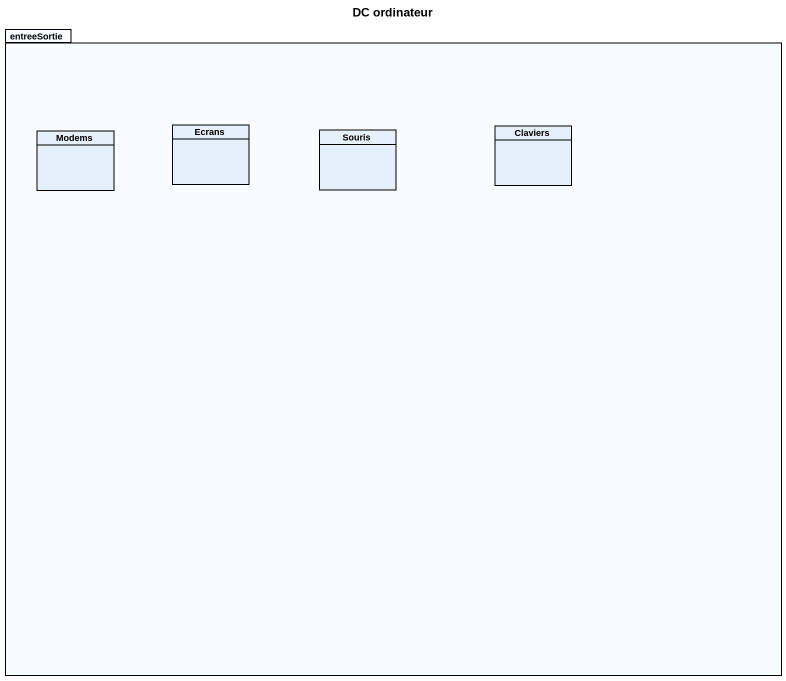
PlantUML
@startuml
title DC ordinateur
hide circle
hide empty members
package entreeSortie {
  class Modems
  class Ecrans
  class Souris
  class Claviers
}
@enduml
